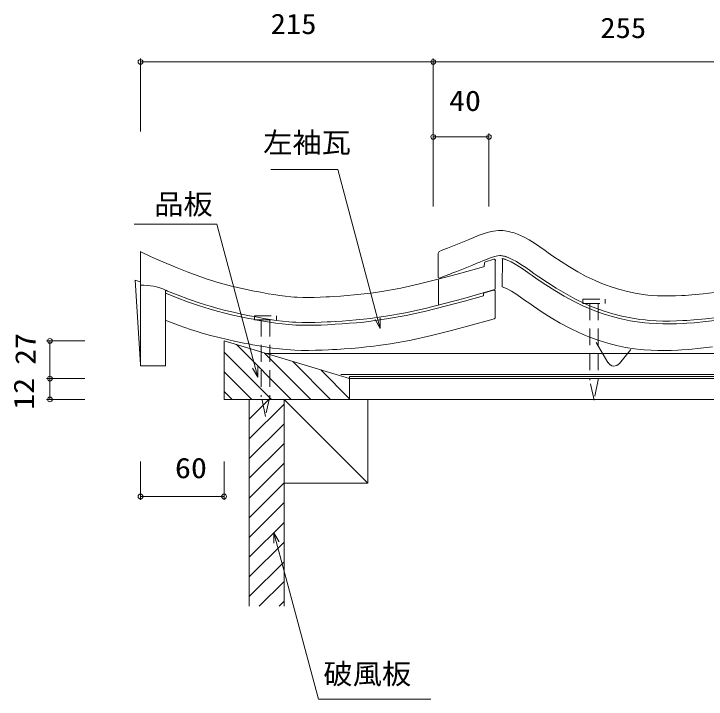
# Model space of a CAD drawing. Units: millimetres, scale not verified. Extents: x -560 to 550, y -249 to 268.
# Drawn here: x -560 to -63.3, y -223.3 to 268.3 of the extents above; entities that cross this region are included whole.
import ezdxf
from ezdxf.enums import TextEntityAlignment as Align

# ---------------------------------------------------------------- set-up
doc = ezdxf.new("R2010")
doc.units = ezdxf.units.MM
doc.header["$LTSCALE"] = 10
doc.linetypes.add('DASHED1', pattern=[1.8, 1.2, -0.6])
doc.linetypes.add('DASHED3', pattern=[4, 3, -1])
doc.layers.add('0-0_LAYER001', color=4, linetype='Continuous', lineweight=18)
doc.layers.add('0-1_LAYER004', color=7, linetype='Continuous', lineweight=18)
doc.styles.add('ＭＳ ゴシック', font='')
doc.styles.get('ＭＳ ゴシック').set_extended_font_data('MS Gothic')

msp = doc.modelspace()

# ---------------------------------------------------------------- linework, layer by layer
at = {"layer": '0-0_LAYER001', "color": 2}
for p, q in [((-469.14, 236.3), (-469.14, 183.8)), ((-469.14, 233.8), (-259.14, 233.8)), ((-259.14, 236.3), (-259.14, 183.8)), ((-259.14, 233.8), (-4.14, 233.8)), ((-259.14, 182.54), (-259.14, 130.04)), ((-259.14, 180.04), (-219.14, 180.04)), ((-219.14, 182.54), (-219.14, 130.04)), ((-536.68, 33.68), (-509.18, 33.68)), ((-534.18, 6.68), (-534.18, 33.68)), ((-400.37, 31.05), (-361, -8.32)), ((-409.14, 25.67), (-375.14, -8.32)), ((-380.16, 24.99), (-346.86, -8.32)), ((526.76, 24.68), (-379.14, 24.68)), ((-359.96, 18.93), (-332.71, -8.32)), ((-409.14, 11.53), (-389.28, -8.32)), ((-339.76, 12.86), (-319.14, -7.76)), ((-536.68, 6.68), (-509.18, 6.68)), ((-534.18, -8.32), (-534.18, 6.68)), ((526.76, 9.68), (-325.39, 9.68)), ((-319.56, 6.8), (-319.14, 6.38)), ((526.76, 6.68), (-319.14, 6.68)), ((-409.14, -2.61), (-403.42, -8.32)), ((-536.68, -8.32), (-509.18, -8.32)), ((-391.14, -22.46), (-376.99, -8.32)), ((-366.14, -8.32), (-306.14, -68.32)), ((526.76, -8.32), (-319.14, -8.32)), ((-391.14, -36.61), (-366.14, -11.61)), ((-391.14, -50.75), (-366.14, -25.75)), ((-391.14, -64.89), (-366.14, -39.89)), ((-469.14, -80.43), (-469.14, -52.93)), ((-409.14, -80.43), (-409.14, -52.93)), ((-391.14, -79.03), (-366.14, -54.03)), ((-391.14, -93.17), (-366.14, -68.17)), ((-469.14, -77.93), (-409.14, -77.93)), ((-391.14, -107.32), (-366.14, -82.32)), ((-391.14, -121.46), (-366.14, -96.46)), ((-391.14, -135.6), (-366.14, -110.6)), ((-391.14, -149.74), (-366.14, -124.74)), ((-383.9, -156.65), (-366.14, -138.89)), ((-369.76, -156.65), (-366.14, -153.03))]:
    msp.add_line(p, q, dxfattribs=at)
at = {"layer": '0-0_LAYER001'}
for p, q in [((-461.96, 94.28), (-469.31, 97.71)), ((-255.51, 96.29), (-255.51, 79.76)), ((-254.25, 98.15), (-253.12, 98.6)), ((-222.36, 89.54), (-222.44, 87.19)), ((-215.69, 92.2), (-221.64, 90.46)), ((-214.57, 71.39), (-214.57, 91.16)), ((-209.78, 92.72), (-209.74, 92.72)), ((-209.74, 92.72), (-209.16, 92.6)), ((-209.42, 92.63), (-209.6, 72.45)), ((-209.16, 92.6), (-208.51, 92.43)), ((-208.51, 92.43), (-207.72, 92.21)), ((-207.72, 92.21), (-207.54, 92.15)), ((-207.54, 92.15), (-206.07, 91.62)), ((-206.07, 91.62), (-203.24, 90.35)), ((-203.24, 90.35), (-200.38, 88.79)), ((-200.38, 88.79), (-197.26, 86.87)), ((-197.26, 86.87), (-193.89, 84.6)), ((-193.89, 84.6), (-190.27, 82.06)), ((-254.21, 78.81), (-247.81, 81.33)), ((-190.27, 82.06), (-188.03, 80.49)), ((-188.03, 80.49), (-184.49, 78.02)), ((-469.14, 75.97), (-473.11, 77.2)), ((-472.89, 77.25), (-469.25, 16.76)), ((-255.44, 77.53), (-255.44, 59.78)), ((-184.49, 78.02), (-178.31, 73.86)), ((-451.14, 69.99), (-451.14, 15.87)), ((-451.02, 69.99), (-449.78, 69.47)), ((-223.22, 68.06), (-216.46, 70)), ((-215.85, 70.08), (-222.38, 68.17)), ((-215.24, 70.45), (-216.46, 70.02)), ((-209.75, 72.58), (-209, 72.31)), ((-209, 72.31), (-206.04, 70.98)), ((-206.04, 70.98), (-203.05, 69.36)), ((-178.31, 73.86), (-171.9, 69.78)), ((-171.9, 69.78), (-165.26, 65.85)), ((-449.78, 69.47), (-442.24, 66.44)), ((-442.24, 66.44), (-434.63, 63.56)), ((-237.08, 64.15), (-223.22, 68.06)), ((-223.1, 67.24), (-223.14, 66.11)), ((-214.57, 50.56), (-214.57, 69.12)), ((-203.05, 69.36), (-199.86, 67.39)), ((-199.86, 67.39), (-196.44, 65.09)), ((-196.44, 65.09), (-192.8, 62.54)), ((-165.26, 65.85), (-158.37, 62.12)), ((-434.63, 63.56), (-426.97, 60.9)), ((-426.97, 60.9), (-422.48, 59.47)), ((-264.91, 56.97), (-250.97, 60.42)), ((-250.97, 60.42), (-237.08, 64.15)), ((-192.8, 62.54), (-190.57, 60.97)), ((-190.57, 60.97), (-187.05, 58.51)), ((-158.37, 62.12), (-151.3, 58.7)), ((-422.48, 59.47), (-419.26, 58.51)), ((-419.26, 58.51), (-413.67, 56.95)), ((-413.67, 56.95), (-408.05, 55.51)), ((-408.05, 55.51), (-402.39, 54.18)), ((-278.91, 53.92), (-264.91, 56.97)), ((-187.05, 58.51), (-180.9, 54.37)), ((-151.3, 58.7), (-146.94, 56.81)), ((-146.94, 56.81), (-143.25, 55.34)), ((-143.25, 55.34), (-137.08, 53.13)), ((-402.39, 54.18), (-396.71, 52.94)), ((-396.71, 52.94), (-391.01, 51.77)), ((-391.01, 51.77), (-387.69, 51.12)), ((-387.69, 51.12), (-385.12, 50.63)), ((-385.12, 50.63), (-380.67, 49.82)), ((-380.67, 49.82), (-376.21, 49.07)), ((-309.21, 49.23), (-304.15, 49.81)), ((-304.15, 49.81), (-301.21, 50.18)), ((-301.21, 50.18), (-293, 51.38)), ((-293, 51.38), (-278.91, 53.92)), ((-180.9, 54.37), (-174.53, 50.32)), ((-174.53, 50.32), (-167.96, 46.43)), ((-137.08, 53.13), (-130.72, 51.18)), ((-130.72, 51.18), (-124.26, 49.52)), ((-376.21, 49.07), (-371.75, 48.4)), ((-371.75, 48.4), (-367.27, 47.83)), ((-367.27, 47.83), (-362.79, 47.39)), ((-362.79, 47.39), (-360.18, 47.19)), ((-360.18, 47.19), (-357.59, 47.04)), ((-357.59, 47.04), (-353.11, 46.89)), ((-353.11, 46.89), (-348.62, 46.86)), ((-348.62, 46.86), (-344.12, 46.92)), ((-344.12, 46.92), (-339.63, 47.07)), ((-339.63, 47.07), (-335.13, 47.27)), ((-335.13, 47.27), (-332.53, 47.41)), ((-332.53, 47.41), (-329.57, 47.58)), ((-329.57, 47.58), (-324.47, 47.91)), ((-324.47, 47.91), (-319.37, 48.29)), ((-319.37, 48.29), (-314.29, 48.73)), ((-314.29, 48.73), (-309.21, 49.23)), ((-215.27, 49.61), (-217.08, 49.03)), ((-167.96, 46.43), (-161.14, 42.74)), ((-124.26, 49.52), (-117.71, 48.17)), ((-117.71, 48.17), (-111.19, 47.15)), ((-111.19, 47.15), (-107.27, 46.69)), ((-107.27, 46.69), (-104.21, 46.41)), ((-104.21, 46.41), (-99.26, 46.09)), ((-99.26, 46.09), (-94.29, 45.93)), ((-94.29, 45.93), (-89.38, 45.92)), ((-89.38, 45.92), (-84.56, 46.02)), ((-84.56, 46.02), (-79.83, 46.22)), ((-79.83, 46.22), (-77.03, 46.39)), ((-77.03, 46.39), (-71.97, 46.74)), ((-71.97, 46.74), (-63.41, 47.53)), ((-63.41, 47.53), (-54.9, 48.5)), ((-161.14, 42.74), (-154.15, 39.36)), ((-154.15, 39.36), (-149.85, 37.49)), ((-149.85, 37.49), (-146.22, 36.05)), ((-146.22, 36.05), (-140.14, 33.87)), ((-133.71, 18.12), (-142.24, 32.65)), ((-140.14, 33.87), (-133.86, 31.95)), ((-133.86, 31.95), (-127.49, 30.31)), ((-127.49, 30.31), (-121.03, 28.98)), ((-125.54, 17.47), (-117.23, 27.54)), ((-121.03, 28.98), (-114.61, 27.97)), ((-114.61, 27.97), (-110.74, 27.52)), ((-110.74, 27.52), (-107.74, 27.24)), ((-107.74, 27.24), (-102.84, 26.93)), ((-102.84, 26.93), (-97.93, 26.77)), ((-97.93, 26.77), (-93.09, 26.76)), ((-93.09, 26.76), (-88.3, 26.86)), ((-88.3, 26.86), (-83.62, 27.06)), ((-83.62, 27.06), (-80.84, 27.22)), ((-80.84, 27.22), (-75.81, 27.58)), ((-75.81, 27.58), (-67.3, 28.36)), ((-67.3, 28.36), (-58.83, 29.33))]:
    msp.add_line(p, q, dxfattribs=at)
at = {"layer": '0-0_LAYER001', "color": 2, "linetype": 'DASHED1'}
for p, q in [((-146.66, 60.58), (-146.66, 5.43)), ((-140.66, 60.58), (-140.66, 5.68)), ((-382.46, 48.78), (-382.46, -6.37)), ((-376.46, 48.78), (-376.46, -6.12)), ((-143.71, -8.83), (-146.66, 5.43)), ((-140.66, 5.68), (-143.71, -8.83)), ((-379.51, -20.63), (-382.46, -6.37)), ((-376.46, -6.12), (-379.51, -20.63))]:
    msp.add_line(p, q, dxfattribs=at)
at = {"layer": '0-0_LAYER001', "color": 3}
for p, q in [((-409.14, 33.68), (-409.14, -8.32)), ((-319.14, 6.68), (-409.14, 33.68)), ((-319.14, -8.32), (-319.14, 6.68)), ((-319.14, -8.32), (-409.14, -8.32)), ((-391.14, -8.32), (-391.14, -156.65)), ((-366.14, -8.32), (-366.14, -156.65))]:
    msp.add_line(p, q, dxfattribs=at)
at = {"layer": '0-0_LAYER001', "color": 2, "linetype": 'DASHED3'}
msp.add_line((526.76, 8.18), (-319.14, 8.18), dxfattribs=at)
at = {"layer": '0-0_LAYER001'}
for points in [[(-253.12, 98.59), (-252.31, 98.91), (-248.78, 100.3), (-245.24, 101.7), (-241.7, 103.11), (-238.13, 104.55), (-234.54, 106.01), (-232.45, 106.87), (-230.38, 107.73), (-226.8, 109.18), (-223.18, 110.52), (-219.54, 111.63), (-215.87, 112.44), (-212.17, 112.83), (-210.01, 112.84), (-209.16, 112.79), (-207.69, 112.64), (-206.23, 112.41), (-204.77, 112.11), (-203.32, 111.76), (-201.89, 111.34), (-201.07, 111.08), (-198.56, 110.16), (-194.37, 108.29), (-190.34, 106.1), (-186.42, 103.67), (-182.57, 101.09), (-178.77, 98.42), (-176.56, 96.87), (-173.2, 94.53), (-167.35, 90.59), (-161.43, 86.82), (-155.4, 83.25), (-149.26, 79.92), (-142.97, 76.89), (-139.25, 75.27), (-136.17, 74.05), (-130.78, 72.12), (-125.3, 70.44), (-119.75, 69.02)], [(-469.14, 97.86), (-469.14, 15.87), (-451.14, 15.87)], [(-247.78, 81.36), (-245.73, 82.16), (-242.18, 83.56), (-238.61, 84.97), (-235, 86.4), (-231.37, 87.87), (-227.71, 89.36), (-225.57, 90.24), (-223.56, 91.08), (-220.3, 92.39), (-217.42, 93.46), (-214.97, 94.21), (-212.98, 94.64), (-211.2, 94.83), (-210.52, 94.83), (-210.6, 94.84), (-209.98, 94.78), (-209.39, 94.68), (-208.72, 94.55), (-207.99, 94.37), (-207.13, 94.12), (-206.89, 94.04), (-205.32, 93.47), (-202.36, 92.14), (-199.37, 90.52), (-196.18, 88.55), (-192.76, 86.25), (-189.12, 83.7), (-186.89, 82.13), (-183.36, 79.67), (-177.21, 75.53), (-170.85, 71.48), (-164.28, 67.59), (-157.46, 63.9), (-150.47, 60.52), (-146.17, 58.65), (-142.54, 57.21), (-136.45, 55.03), (-130.18, 53.11), (-123.8, 51.47)], [(-461.93, 94.25), (-457.62, 92.38), (-450.24, 89.19), (-442.93, 86.12), (-435.69, 83.21), (-428.5, 80.49), (-421.28, 77.98), (-417.17, 76.67), (-414.26, 75.8), (-409.03, 74.34), (-403.76, 72.99), (-398.41, 71.73), (-392.99, 70.55), (-387.48, 69.42), (-384.28, 68.79), (-381.82, 68.33), (-377.56, 67.55), (-373.39, 66.85), (-369.28, 66.23), (-365.24, 65.72), (-361.21, 65.32), (-358.99, 65.15), (-356.77, 65.02), (-352.74, 64.89), (-348.68, 64.86), (-344.55, 64.92), (-340.33, 65.05), (-336.02, 65.25), (-333.52, 65.38), (-330.66, 65.55), (-325.71, 65.87), (-320.81, 66.23), (-315.95, 66.65), (-311.12, 67.13), (-306.3, 67.68), (-303.65, 68.02), (-295.9, 69.15), (-282.43, 71.58), (-268.99, 74.51), (-255.47, 77.85)], [(-255.47, 77.85), (-241.86, 81.51), (-228.14, 85.38), (-222.38, 87.03)], [(-223.13, 66.01), (-236.55, 62.23), (-250.47, 58.48), (-264.46, 55.02), (-278.52, 51.96), (-292.68, 49.41), (-300.94, 48.2), (-303.91, 47.82), (-309, 47.24), (-314.1, 46.74), (-319.21, 46.3), (-324.33, 45.91), (-329.44, 45.58), (-332.42, 45.41), (-335.04, 45.27), (-339.55, 45.07), (-344.08, 44.92), (-348.61, 44.86), (-353.15, 44.89), (-357.68, 45.04), (-360.32, 45.19), (-362.96, 45.39), (-367.5, 45.85), (-372.02, 46.42), (-376.52, 47.1), (-381.01, 47.85), (-385.48, 48.66), (-388.07, 49.16), (-391.4, 49.81), (-397.13, 50.98), (-402.84, 52.23), (-408.53, 53.57), (-414.19, 55.02), (-419.82, 56.58), (-423.07, 57.56), (-427.6, 59), (-435.32, 61.68), (-442.96, 64.57), (-450.54, 67.62), (-450.92, 67.78)], [(-119.75, 69.02), (-114.13, 67.86), (-108.47, 66.97), (-105.18, 66.58), (-102.66, 66.35), (-98.3, 66.07), (-93.94, 65.93), (-89.57, 65.92), (-85.2, 66.01), (-80.84, 66.2), (-78.31, 66.35), (-73.59, 66.68), (-65.46, 67.42), (-57.35, 68.35)], [(-123.8, 51.47), (-117.35, 50.14), (-110.92, 49.13), (-107.06, 48.68), (-104.06, 48.4), (-99.16, 48.09), (-94.25, 47.93), (-89.4, 47.92), (-84.62, 48.02), (-79.93, 48.22), (-77.16, 48.38), (-72.13, 48.74), (-63.62, 49.52), (-55.14, 50.49)], [(-217.14, 49), (-217.75, 48.83), (-231.77, 44.87), (-245.98, 41.05), (-260.38, 37.49), (-275.01, 34.3), (-289.78, 31.64), (-298.51, 30.36), (-301.75, 29.95), (-307.09, 29.34), (-312.44, 28.81), (-317.77, 28.35), (-323.08, 27.96), (-328.35, 27.62), (-331.42, 27.44), (-334.15, 27.3), (-338.85, 27.08), (-343.65, 26.93), (-348.54, 26.85), (-353.51, 26.89), (-358.49, 27.06), (-361.51, 27.23), (-364.54, 27.46), (-369.53, 27.96), (-374.49, 28.59), (-379.35, 29.32), (-384.12, 30.12), (-388.78, 30.97), (-391.48, 31.48), (-394.93, 32.16), (-400.85, 33.37), (-406.82, 34.67), (-412.82, 36.09), (-418.84, 37.62), (-424.82, 39.29), (-428.39, 40.36), (-433.29, 41.92), (-441.45, 44.76), (-449.51, 47.8), (-450.93, 48.38)]]:
    msp.add_lwpolyline(points, dxfattribs=at)
at = {"layer": '0-0_LAYER001', "color": 2, "linetype": 'DASHED1'}
for points in [[(-151.66, 63.58), (-135.66, 63.58), (-135.66, 60.58)], [(-151.66, 63.58), (-151.66, 60.58), (-135.66, 60.58)], [(-387.46, 51.78), (-371.46, 51.78), (-371.46, 48.78)], [(-387.46, 51.78), (-387.46, 48.78), (-371.46, 48.78)]]:
    msp.add_lwpolyline(points, dxfattribs=at)
at = {"layer": '0-0_LAYER001', "color": 2}
msp.add_lwpolyline([(-366.14, -8.32), (-306.14, -8.32), (-306.14, -68.32), (-366.14, -68.32)], close=True, dxfattribs=at)
for centre in [(-469.14, 233.8), (-259.14, 233.8), (-259.14, 233.8), (-259.14, 180.04), (-219.14, 180.04), (-534.18, 33.68), (-534.18, 6.68), (-534.18, 6.68), (-534.18, -8.32), (-469.14, -77.93), (-409.14, -77.93)]:
    msp.add_circle(centre, 1.7, dxfattribs=at)
at = {"layer": '0-0_LAYER001'}
for centre, radius, start, end in [((-253.51, 96.29), 2, 111.749, 180), ((-221.36, 89.5), 1, 106.2995, 178), ((-215.41, 91.24), 1, 358, 106.2995), ((-254.57, 79.74), 1, 179.5, 291.5317), ((-467.08, 36.66), 36.95, 64.4392, 92.8979), ((-215.57, 69.12), 1, 0, 106.3578), ((-215.57, 71.39), 1, 289.2796, 0), ((-222.1, 67.21), 1, 106.3578, 178), ((-215.57, 50.56), 1, 287.6538, 0), ((-129.39, 20.65), 5, 210.4258, 320.47)]:
    msp.add_arc(centre, radius, start, end, dxfattribs=at)
at = {"layer": '0-1_LAYER004'}
for p, q in [((-469.14, 235.5), (-469.14, 183.8)), ((-469.14, 233.8), (505.86, 233.8)), ((-259.14, 236.3), (-259.14, 130.04)), ((-259.14, 180.04), (-219.14, 180.04)), ((-219.14, 182.54), (-219.14, 130.04)), ((-375.65, 156.55), (-327.65, 156.55)), ((-473.66, 117.5), (-414.46, 117.5)), ((-297.12, 42.64), (-300.87, 49.14)), ((-535.88, 33.68), (-509.18, 33.68)), ((-534.18, 33.68), (-534.18, -8.32)), ((526.76, 24.68), (-379.14, 24.68)), ((-385.04, 7.72), (-385.04, 15.22)), ((-535.88, 6.68), (-534.18, 6.68)), ((-509.18, 6.68), (-534.18, 6.68)), ((526.76, 9.68), (-325.39, 9.68)), ((-319.14, 8.18), (-319.14, 6.38)), ((-319.14, 8.18), (526.76, 8.18)), ((526.76, 6.68), (-319.14, 6.68)), ((-535.88, -8.32), (-509.18, -8.32)), ((-306.14, -68.32), (-366.14, -8.32)), ((-319.14, -8.32), (526.76, -8.32)), ((-469.14, -52.93), (-469.14, -80.43)), ((-409.14, -80.43), (-409.14, -52.93)), ((-373.41, -103.91), (-373.41, -111.41)), ((-373.41, -103.91), (-369.66, -110.4)), ((-373.41, -103.91), (-341.43, -223.28)), ((-341.43, -223.28), (-260.72, -223.28))]:
    msp.add_line(p, q, dxfattribs=at)
at = {"layer": '0-1_LAYER004', "color": 2}
for points in [[(-297.12, 42.64), (-327.65, 156.55), (-375.65, 156.55)], [(-385.04, 7.72), (-414.46, 117.5), (-473.66, 117.5)], [(-297.12, 50.14), (-297.12, 42.64), (-300.87, 49.14)], [(-385.04, 15.22), (-385.04, 7.72), (-388.79, 14.22)], [(-373.41, -111.41), (-373.41, -103.91), (-369.66, -110.4)], [(-373.41, -103.91), (-341.43, -223.28), (-260.72, -223.28)]]:
    msp.add_lwpolyline(points, dxfattribs=at)
at = {"layer": '0-1_LAYER004'}
for points in [[(-327.65, 156.55), (-297.12, 42.64), (-297.12, 50.14)], [(-388.79, 14.22), (-385.04, 7.72), (-414.46, 117.5)], [(-306.14, -8.32), (-306.14, -68.32), (-366.14, -68.32)], [(-469.14, -52.93), (-469.14, -77.93), (-409.14, -77.93)]]:
    msp.add_lwpolyline(points, dxfattribs=at)

# ---------------------------------------------------------------- texts
at = {"layer": '0-0_LAYER001', "color": 7, "style": 'ＭＳ ゴシック'}
for s, width, p in [('215', 1.1, (-375.76, 249.37)), ('255', 1.1, (-139.21, 246.51)), ('40', 1.15, (-247.81, 194.21)), ('60', 1.15, (-444.43, -69.2))]:
    msp.add_text(s, height=14.66, dxfattribs=dict(at, width=width)).set_placement(p, align=Align.BOTTOM_LEFT)
at = {"layer": '0-0_LAYER001', "color": 7, "style": 'ＭＳ ゴシック', "width": 1.15}
for s, p in [('27', (-540.02, 16.43)), ('12', (-541.13, -15.79))]:
    msp.add_text(s, height=14.66, rotation=90, dxfattribs=at).set_placement(p, align=Align.BOTTOM_LEFT)
at = {"layer": '0-1_LAYER004', "style": 'ＭＳ ゴシック', "width": 1.05}
for s, p in [('左袖瓦', (-381.14, 164.21)), ('品板\u3000', (-459.32, 120)), ('\u3000破風板', (-358.91, -216.9))]:
    msp.add_text(s, height=14.66, dxfattribs=at).set_placement(p, align=Align.BOTTOM_LEFT)

doc.saveas('drawing.dxf')
